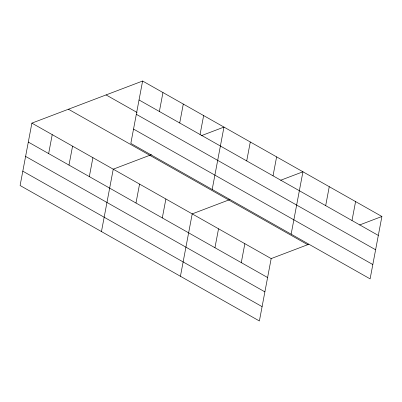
<?xml version="1.0" encoding="UTF-8"?>
<svg xmlns="http://www.w3.org/2000/svg" width="402" height="402" viewBox="0 0 402 402"><rect width="100%" height="100%" fill="white"/><g stroke="black" fill="none" stroke-linecap="round" stroke-linejoin="round"><path stroke-width="0.6" d="M142.615 81.028L130.826 143.408L370.111 278.872L381.9 216.487L142.615 81.028L31.889 123.128L20.1 185.513L259.385 320.972L271.174 258.592L308.857 244.26M48.647 153.584L52.225 134.645M68.988 165.096L72.566 146.157M89.324 176.614L92.907 157.669M101.455 231.567L113.243 169.187L151.494 154.639M135.987 203.025L139.564 184.086M159.373 111.485L162.956 92.54M179.714 122.997L183.292 104.053M162.307 217.929L165.885 198.985M200.055 134.509L203.633 115.57M180.423 276.269L192.211 213.889L229.889 199.558M212.186 189.468L223.969 127.082L201.136 135.765M214.949 247.727L218.532 228.788M246.712 160.926L250.29 141.986M241.275 262.632L244.853 243.687M273.033 175.825L276.616 156.886M291.148 234.17L302.937 171.785L280.671 180.252M325.68 205.628L329.258 186.689M352.001 220.527L355.579 201.588M359.634 224.954L381.9 216.487M139.037 99.967L378.322 235.431M106.073 94.922L137.117 112.495M136.328 114.304L375.614 249.768M133.534 129.072L372.82 264.536M68.425 109.233L307.711 244.697M31.889 123.128L271.174 258.592M28.311 142.072L267.596 277.531M25.597 156.408L264.888 291.867M22.808 171.177L262.094 306.636"/></g></svg>
